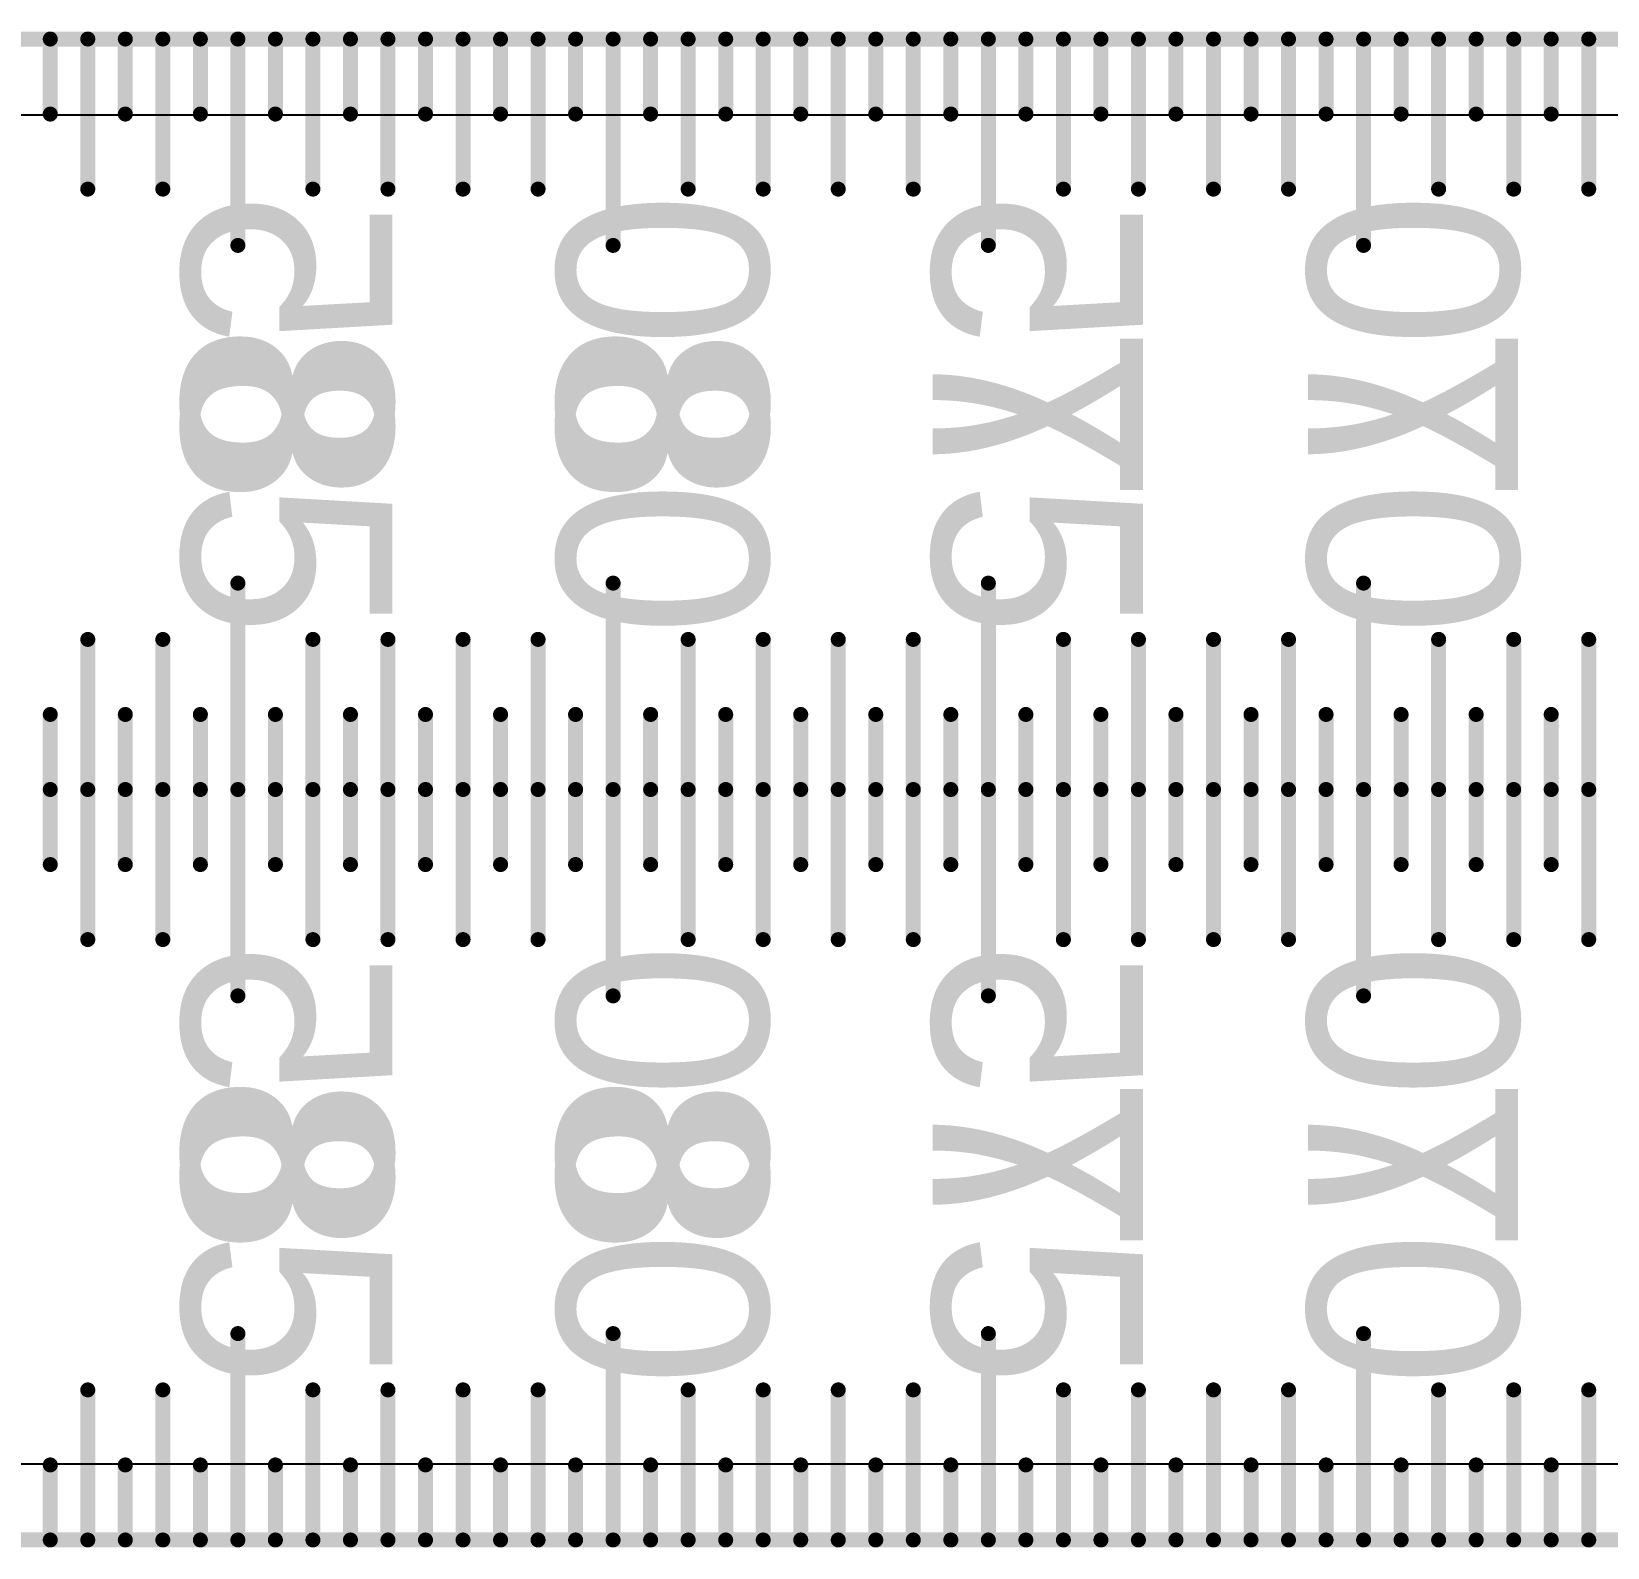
# Model space of a CAD drawing. Header units: millimetres. Extents: x 0 to 531, y -10 to 10.
# Drawn here: x 442.75 to 463.75, y -10.1 to 10.1 of the extents above; entities that cross this region are included whole.
import ezdxf

# ---------------------------------------------------------------- set-up
doc = ezdxf.new("R2010")
doc.units = ezdxf.units.MM
for name, color, linetype in [('BottomLayer', 5, 'Continuous'), ('BottomOverlay', 54, 'Continuous'), ('Mechanical1', 6, 'Continuous'), ('TopLayer', 1, 'Continuous'), ('TopOverlay', 2, 'Continuous')]:
    doc.layers.add(name, color=color, linetype=linetype)

msp = doc.modelspace()

# ---------------------------------------------------------------- linework, layer by layer
at = {"layer": 'BottomLayer'}
for p, q in [((1.009, 8.991), (483.359, 8.991)), ((483.353, -8.991), (1.009, -8.991))]:
    msp.add_line(p, q, dxfattribs=at)
at = {"layer": 'BottomOverlay', "const_width": 0.2}
for points in [[(443, 9), (443, 10)], [(443.5, 8), (443.5, 10)], [(444, 9), (444, 10)], [(444.5, 8), (444.5, 10)], [(445, 9), (445, 10)], [(445.5, 7.25), (445.5, 10)], [(446, 9), (446, 10)], [(446.5, 8), (446.5, 10)], [(447, 9), (447, 10)], [(447.5, 8), (447.5, 10)], [(448, 9), (448, 10)], [(448.5, 8), (448.5, 10)], [(449, 9), (449, 10)], [(449.5, 8), (449.5, 10)], [(450, 9), (450, 10)], [(450.5, 7.25), (450.5, 10)], [(451, 9), (451, 10)], [(451.5, 8), (451.5, 10)], [(452, 9), (452, 10)], [(452.5, 8), (452.5, 10)], [(453, 9), (453, 10)], [(453.5, 8), (453.5, 10)], [(454, 9), (454, 10)], [(454.5, 8), (454.5, 10)], [(455, 9), (455, 10)], [(455.5, 7.25), (455.5, 10)], [(456, 9), (456, 10)], [(456.5, 8), (456.5, 10)], [(457, 9), (457, 10)], [(457.5, 8), (457.5, 10)], [(458, 9), (458, 10)], [(458.5, 8), (458.5, 10)], [(459, 9), (459, 10)], [(459.5, 8), (459.5, 10)], [(460, 9), (460, 10)], [(460.5, 7.25), (460.5, 10)], [(461, 9), (461, 10)], [(461.5, 8), (461.5, 10)], [(462, 9), (462, 10)], [(462.5, 8), (462.5, 10)], [(463, 9), (463, 10)], [(463.5, 8), (463.5, 10)], [(445.5, 0), (445.5, 2.75)], [(450.5, 0), (450.5, 2.75)], [(455.5, 0), (455.5, 2.75)], [(460.5, 0), (460.5, 2.75)], [(443.5, 0), (443.5, 2)], [(444.5, 0), (444.5, 2)], [(446.5, 0), (446.5, 2)], [(447.5, 0), (447.5, 2)], [(448.5, 0), (448.5, 2)], [(449.5, 0), (449.5, 2)], [(451.5, 0), (451.5, 2)], [(452.5, 0), (452.5, 2)], [(453.5, 0), (453.5, 2)], [(454.5, 0), (454.5, 2)], [(456.5, 0), (456.5, 2)], [(457.5, 0), (457.5, 2)], [(458.5, 0), (458.5, 2)], [(459.5, 0), (459.5, 2)], [(461.5, 0), (461.5, 2)], [(462.5, 0), (462.5, 2)], [(463.5, 0), (463.5, 2)], [(443, 0), (443, 1)], [(444, 0), (444, 1)], [(445, 0), (445, 1)], [(446, 0), (446, 1)], [(447, 0), (447, 1)], [(448, 0), (448, 1)], [(449, 0), (449, 1)], [(450, 0), (450, 1)], [(451, 0), (451, 1)], [(452, 0), (452, 1)], [(453, 0), (453, 1)], [(454, 0), (454, 1)], [(455, 0), (455, 1)], [(456, 0), (456, 1)], [(457, 0), (457, 1)], [(458, 0), (458, 1)], [(459, 0), (459, 1)], [(460, 0), (460, 1)], [(461, 0), (461, 1)], [(462, 0), (462, 1)], [(463, 0), (463, 1)], [(443, -1), (443, 0)], [(443.5, -2), (443.5, 0)], [(444, -1), (444, 0)], [(444.5, -2), (444.5, 0)], [(445, -1), (445, 0)], [(445.5, -2.75), (445.5, 0)], [(446, -1), (446, 0)], [(446.5, -2), (446.5, 0)], [(447, -1), (447, 0)], [(447.5, -2), (447.5, 0)], [(448, -1), (448, 0)], [(448.5, -2), (448.5, 0)], [(449, -1), (449, 0)], [(449.5, -2), (449.5, 0)], [(450, -1), (450, 0)], [(450.5, -2.75), (450.5, 0)], [(451, -1), (451, 0)], [(451.5, -2), (451.5, 0)], [(452, -1), (452, 0)], [(452.5, -2), (452.5, 0)], [(453, -1), (453, 0)], [(453.5, -2), (453.5, 0)], [(454, -1), (454, 0)], [(454.5, -2), (454.5, 0)], [(455, -1), (455, 0)], [(455.5, -2.75), (455.5, 0)], [(456, -1), (456, 0)], [(456.5, -2), (456.5, 0)], [(457, -1), (457, 0)], [(457.5, -2), (457.5, 0)], [(458, -1), (458, 0)], [(458.5, -2), (458.5, 0)], [(459, -1), (459, 0)], [(459.5, -2), (459.5, 0)], [(460, -1), (460, 0)], [(460.5, -2.75), (460.5, 0)], [(461, -1), (461, 0)], [(461.5, -2), (461.5, 0)], [(462, -1), (462, 0)], [(462.5, -2), (462.5, 0)], [(463, -1), (463, 0)], [(463.5, -2), (463.5, 0)], [(445.5, -10), (445.5, -7.25)], [(450.5, -10), (450.5, -7.25)], [(455.5, -10), (455.5, -7.25)], [(460.5, -10), (460.5, -7.25)], [(443.5, -10), (443.5, -8)], [(444.5, -10), (444.5, -8)], [(446.5, -10), (446.5, -8)], [(447.5, -10), (447.5, -8)], [(448.5, -10), (448.5, -8)], [(449.5, -10), (449.5, -8)], [(451.5, -10), (451.5, -8)], [(452.5, -10), (452.5, -8)], [(453.5, -10), (453.5, -8)], [(454.5, -10), (454.5, -8)], [(456.5, -10), (456.5, -8)], [(457.5, -10), (457.5, -8)], [(458.5, -10), (458.5, -8)], [(459.5, -10), (459.5, -8)], [(461.5, -10), (461.5, -8)], [(462.5, -10), (462.5, -8)], [(463.5, -10), (463.5, -8)], [(443, -10), (443, -9)], [(444, -10), (444, -9)], [(445, -10), (445, -9)], [(446, -10), (446, -9)], [(447, -10), (447, -9)], [(448, -10), (448, -9)], [(449, -10), (449, -9)], [(450, -10), (450, -9)], [(451, -10), (451, -9)], [(452, -10), (452, -9)], [(453, -10), (453, -9)], [(454, -10), (454, -9)], [(455, -10), (455, -9)], [(456, -10), (456, -9)], [(457, -10), (457, -9)], [(458, -10), (458, -9)], [(459, -10), (459, -9)], [(460, -10), (460, -9)], [(461, -10), (461, -9)], [(462, -10), (462, -9)], [(463, -10), (463, -9)]]:
    msp.add_lwpolyline(points, dxfattribs=at)
at = {"layer": 'BottomOverlay', "const_width": 0.1}
for points in [[(442.95, 10, 1), (443.05, 10, 1)], [(443.45, 10, 1), (443.55, 10, 1)], [(443.95, 10, 1), (444.05, 10, 1)], [(444.45, 10, 1), (444.55, 10, 1)], [(444.95, 10, 1), (445.05, 10, 1)], [(445.45, 10, 1), (445.55, 10, 1)], [(445.95, 10, 1), (446.05, 10, 1)], [(446.45, 10, 1), (446.55, 10, 1)], [(446.95, 10, 1), (447.05, 10, 1)], [(447.45, 10, 1), (447.55, 10, 1)], [(447.95, 10, 1), (448.05, 10, 1)], [(448.45, 10, 1), (448.55, 10, 1)], [(448.95, 10, 1), (449.05, 10, 1)], [(449.45, 10, 1), (449.55, 10, 1)], [(449.95, 10, 1), (450.05, 10, 1)], [(450.45, 10, 1), (450.55, 10, 1)], [(450.95, 10, 1), (451.05, 10, 1)], [(451.45, 10, 1), (451.55, 10, 1)], [(451.95, 10, 1), (452.05, 10, 1)], [(452.45, 10, 1), (452.55, 10, 1)], [(452.95, 10, 1), (453.05, 10, 1)], [(453.45, 10, 1), (453.55, 10, 1)], [(453.95, 10, 1), (454.05, 10, 1)], [(454.45, 10, 1), (454.55, 10, 1)], [(454.95, 10, 1), (455.05, 10, 1)], [(455.45, 10, 1), (455.55, 10, 1)], [(455.95, 10, 1), (456.05, 10, 1)], [(456.45, 10, 1), (456.55, 10, 1)], [(456.95, 10, 1), (457.05, 10, 1)], [(457.45, 10, 1), (457.55, 10, 1)], [(457.95, 10, 1), (458.05, 10, 1)], [(458.45, 10, 1), (458.55, 10, 1)], [(458.95, 10, 1), (459.05, 10, 1)], [(459.45, 10, 1), (459.55, 10, 1)], [(459.95, 10, 1), (460.05, 10, 1)], [(460.45, 10, 1), (460.55, 10, 1)], [(460.95, 10, 1), (461.05, 10, 1)], [(461.45, 10, 1), (461.55, 10, 1)], [(461.95, 10, 1), (462.05, 10, 1)], [(462.45, 10, 1), (462.55, 10, 1)], [(462.95, 10, 1), (463.05, 10, 1)], [(463.45, 10, 1), (463.55, 10, 1)], [(442.95, 9, 1), (443.05, 9, 1)], [(443.95, 9, 1), (444.05, 9, 1)], [(444.95, 9, 1), (445.05, 9, 1)], [(445.95, 9, 1), (446.05, 9, 1)], [(446.95, 9, 1), (447.05, 9, 1)], [(447.95, 9, 1), (448.05, 9, 1)], [(448.95, 9, 1), (449.05, 9, 1)], [(449.95, 9, 1), (450.05, 9, 1)], [(450.95, 9, 1), (451.05, 9, 1)], [(451.95, 9, 1), (452.05, 9, 1)], [(452.95, 9, 1), (453.05, 9, 1)], [(453.95, 9, 1), (454.05, 9, 1)], [(454.95, 9, 1), (455.05, 9, 1)], [(455.95, 9, 1), (456.05, 9, 1)], [(456.95, 9, 1), (457.05, 9, 1)], [(457.95, 9, 1), (458.05, 9, 1)], [(458.95, 9, 1), (459.05, 9, 1)], [(459.95, 9, 1), (460.05, 9, 1)], [(460.95, 9, 1), (461.05, 9, 1)], [(461.95, 9, 1), (462.05, 9, 1)], [(462.95, 9, 1), (463.05, 9, 1)], [(443.45, 8, 1), (443.55, 8, 1)], [(444.45, 8, 1), (444.55, 8, 1)], [(446.45, 8, 1), (446.55, 8, 1)], [(447.45, 8, 1), (447.55, 8, 1)], [(448.45, 8, 1), (448.55, 8, 1)], [(449.45, 8, 1), (449.55, 8, 1)], [(451.45, 8, 1), (451.55, 8, 1)], [(452.45, 8, 1), (452.55, 8, 1)], [(453.45, 8, 1), (453.55, 8, 1)], [(454.45, 8, 1), (454.55, 8, 1)], [(456.45, 8, 1), (456.55, 8, 1)], [(457.45, 8, 1), (457.55, 8, 1)], [(458.45, 8, 1), (458.55, 8, 1)], [(459.45, 8, 1), (459.55, 8, 1)], [(461.45, 8, 1), (461.55, 8, 1)], [(462.45, 8, 1), (462.55, 8, 1)], [(463.45, 8, 1), (463.55, 8, 1)], [(445.45, 7.25, 1), (445.55, 7.25, 1)], [(450.45, 7.25, 1), (450.55, 7.25, 1)], [(455.45, 7.25, 1), (455.55, 7.25, 1)], [(460.45, 7.25, 1), (460.55, 7.25, 1)], [(445.45, 2.75, 1), (445.55, 2.75, 1)], [(450.45, 2.75, 1), (450.55, 2.75, 1)], [(455.45, 2.75, 1), (455.55, 2.75, 1)], [(460.45, 2.75, 1), (460.55, 2.75, 1)], [(443.45, 2, 1), (443.55, 2, 1)], [(444.45, 2, 1), (444.55, 2, 1)], [(446.45, 2, 1), (446.55, 2, 1)], [(447.45, 2, 1), (447.55, 2, 1)], [(448.45, 2, 1), (448.55, 2, 1)], [(449.45, 2, 1), (449.55, 2, 1)], [(451.45, 2, 1), (451.55, 2, 1)], [(452.45, 2, 1), (452.55, 2, 1)], [(453.45, 2, 1), (453.55, 2, 1)], [(454.45, 2, 1), (454.55, 2, 1)], [(456.45, 2, 1), (456.55, 2, 1)], [(457.45, 2, 1), (457.55, 2, 1)], [(458.45, 2, 1), (458.55, 2, 1)], [(459.45, 2, 1), (459.55, 2, 1)], [(461.45, 2, 1), (461.55, 2, 1)], [(462.45, 2, 1), (462.55, 2, 1)], [(463.45, 2, 1), (463.55, 2, 1)], [(442.95, 1, 1), (443.05, 1, 1)], [(443.95, 1, 1), (444.05, 1, 1)], [(444.95, 1, 1), (445.05, 1, 1)], [(445.95, 1, 1), (446.05, 1, 1)], [(446.95, 1, 1), (447.05, 1, 1)], [(447.95, 1, 1), (448.05, 1, 1)], [(448.95, 1, 1), (449.05, 1, 1)], [(449.95, 1, 1), (450.05, 1, 1)], [(450.95, 1, 1), (451.05, 1, 1)], [(451.95, 1, 1), (452.05, 1, 1)], [(452.95, 1, 1), (453.05, 1, 1)], [(453.95, 1, 1), (454.05, 1, 1)], [(454.95, 1, 1), (455.05, 1, 1)], [(455.95, 1, 1), (456.05, 1, 1)], [(456.95, 1, 1), (457.05, 1, 1)], [(457.95, 1, 1), (458.05, 1, 1)], [(458.95, 1, 1), (459.05, 1, 1)], [(459.95, 1, 1), (460.05, 1, 1)], [(460.95, 1, 1), (461.05, 1, 1)], [(461.95, 1, 1), (462.05, 1, 1)], [(462.95, 1, 1), (463.05, 1, 1)], [(442.95, 0, 1), (443.05, 0, 1)], [(442.95, 0, 1), (443.05, 0, 1)], [(443.45, 0, 1), (443.55, 0, 1)], [(443.45, 0, 1), (443.55, 0, 1)], [(443.95, 0, 1), (444.05, 0, 1)], [(443.95, 0, 1), (444.05, 0, 1)], [(444.45, 0, 1), (444.55, 0, 1)], [(444.45, 0, 1), (444.55, 0, 1)], [(444.95, 0, 1), (445.05, 0, 1)], [(444.95, 0, 1), (445.05, 0, 1)], [(445.45, 0, 1), (445.55, 0, 1)], [(445.45, 0, 1), (445.55, 0, 1)], [(445.95, 0, 1), (446.05, 0, 1)], [(445.95, 0, 1), (446.05, 0, 1)], [(446.45, 0, 1), (446.55, 0, 1)], [(446.45, 0, 1), (446.55, 0, 1)], [(446.95, 0, 1), (447.05, 0, 1)], [(446.95, 0, 1), (447.05, 0, 1)], [(447.45, 0, 1), (447.55, 0, 1)], [(447.45, 0, 1), (447.55, 0, 1)], [(447.95, 0, 1), (448.05, 0, 1)], [(447.95, 0, 1), (448.05, 0, 1)], [(448.45, 0, 1), (448.55, 0, 1)], [(448.45, 0, 1), (448.55, 0, 1)], [(448.95, 0, 1), (449.05, 0, 1)], [(448.95, 0, 1), (449.05, 0, 1)], [(449.45, 0, 1), (449.55, 0, 1)], [(449.45, 0, 1), (449.55, 0, 1)], [(449.95, 0, 1), (450.05, 0, 1)], [(449.95, 0, 1), (450.05, 0, 1)], [(450.45, 0, 1), (450.55, 0, 1)], [(450.45, 0, 1), (450.55, 0, 1)], [(450.95, 0, 1), (451.05, 0, 1)], [(450.95, 0, 1), (451.05, 0, 1)], [(451.45, 0, 1), (451.55, 0, 1)], [(451.45, 0, 1), (451.55, 0, 1)], [(451.95, 0, 1), (452.05, 0, 1)], [(451.95, 0, 1), (452.05, 0, 1)], [(452.45, 0, 1), (452.55, 0, 1)], [(452.45, 0, 1), (452.55, 0, 1)], [(452.95, 0, 1), (453.05, 0, 1)], [(452.95, 0, 1), (453.05, 0, 1)], [(453.45, 0, 1), (453.55, 0, 1)], [(453.45, 0, 1), (453.55, 0, 1)], [(453.95, 0, 1), (454.05, 0, 1)], [(453.95, 0, 1), (454.05, 0, 1)], [(454.45, 0, 1), (454.55, 0, 1)], [(454.45, 0, 1), (454.55, 0, 1)], [(454.95, 0, 1), (455.05, 0, 1)], [(454.95, 0, 1), (455.05, 0, 1)], [(455.45, 0, 1), (455.55, 0, 1)], [(455.45, 0, 1), (455.55, 0, 1)], [(455.95, 0, 1), (456.05, 0, 1)], [(455.95, 0, 1), (456.05, 0, 1)], [(456.45, 0, 1), (456.55, 0, 1)], [(456.45, 0, 1), (456.55, 0, 1)], [(456.95, 0, 1), (457.05, 0, 1)], [(456.95, 0, 1), (457.05, 0, 1)], [(457.45, 0, 1), (457.55, 0, 1)], [(457.45, 0, 1), (457.55, 0, 1)], [(457.95, 0, 1), (458.05, 0, 1)], [(457.95, 0, 1), (458.05, 0, 1)], [(458.45, 0, 1), (458.55, 0, 1)], [(458.45, 0, 1), (458.55, 0, 1)], [(458.95, 0, 1), (459.05, 0, 1)], [(458.95, 0, 1), (459.05, 0, 1)], [(459.45, 0, 1), (459.55, 0, 1)], [(459.45, 0, 1), (459.55, 0, 1)], [(459.95, 0, 1), (460.05, 0, 1)], [(459.95, 0, 1), (460.05, 0, 1)], [(460.45, 0, 1), (460.55, 0, 1)], [(460.45, 0, 1), (460.55, 0, 1)], [(460.95, 0, 1), (461.05, 0, 1)], [(460.95, 0, 1), (461.05, 0, 1)], [(461.45, 0, 1), (461.55, 0, 1)], [(461.45, 0, 1), (461.55, 0, 1)], [(461.95, 0, 1), (462.05, 0, 1)], [(461.95, 0, 1), (462.05, 0, 1)], [(462.45, 0, 1), (462.55, 0, 1)], [(462.45, 0, 1), (462.55, 0, 1)], [(462.95, 0, 1), (463.05, 0, 1)], [(462.95, 0, 1), (463.05, 0, 1)], [(463.45, 0, 1), (463.55, 0, 1)], [(463.45, 0, 1), (463.55, 0, 1)], [(442.95, -1, 1), (443.05, -1, 1)], [(443.95, -1, 1), (444.05, -1, 1)], [(444.95, -1, 1), (445.05, -1, 1)], [(445.95, -1, 1), (446.05, -1, 1)], [(446.95, -1, 1), (447.05, -1, 1)], [(447.95, -1, 1), (448.05, -1, 1)], [(448.95, -1, 1), (449.05, -1, 1)], [(449.95, -1, 1), (450.05, -1, 1)], [(450.95, -1, 1), (451.05, -1, 1)], [(451.95, -1, 1), (452.05, -1, 1)], [(452.95, -1, 1), (453.05, -1, 1)], [(453.95, -1, 1), (454.05, -1, 1)], [(454.95, -1, 1), (455.05, -1, 1)], [(455.95, -1, 1), (456.05, -1, 1)], [(456.95, -1, 1), (457.05, -1, 1)], [(457.95, -1, 1), (458.05, -1, 1)], [(458.95, -1, 1), (459.05, -1, 1)], [(459.95, -1, 1), (460.05, -1, 1)], [(460.95, -1, 1), (461.05, -1, 1)], [(461.95, -1, 1), (462.05, -1, 1)], [(462.95, -1, 1), (463.05, -1, 1)], [(443.45, -2, 1), (443.55, -2, 1)], [(444.45, -2, 1), (444.55, -2, 1)], [(446.45, -2, 1), (446.55, -2, 1)], [(447.45, -2, 1), (447.55, -2, 1)], [(448.45, -2, 1), (448.55, -2, 1)], [(449.45, -2, 1), (449.55, -2, 1)], [(451.45, -2, 1), (451.55, -2, 1)], [(452.45, -2, 1), (452.55, -2, 1)], [(453.45, -2, 1), (453.55, -2, 1)], [(454.45, -2, 1), (454.55, -2, 1)], [(456.45, -2, 1), (456.55, -2, 1)], [(457.45, -2, 1), (457.55, -2, 1)], [(458.45, -2, 1), (458.55, -2, 1)], [(459.45, -2, 1), (459.55, -2, 1)], [(461.45, -2, 1), (461.55, -2, 1)], [(462.45, -2, 1), (462.55, -2, 1)], [(463.45, -2, 1), (463.55, -2, 1)], [(445.45, -2.75, 1), (445.55, -2.75, 1)], [(450.45, -2.75, 1), (450.55, -2.75, 1)], [(455.45, -2.75, 1), (455.55, -2.75, 1)], [(460.45, -2.75, 1), (460.55, -2.75, 1)], [(445.45, -7.25, 1), (445.55, -7.25, 1)], [(450.45, -7.25, 1), (450.55, -7.25, 1)], [(455.45, -7.25, 1), (455.55, -7.25, 1)], [(460.45, -7.25, 1), (460.55, -7.25, 1)], [(443.45, -8, 1), (443.55, -8, 1)], [(444.45, -8, 1), (444.55, -8, 1)], [(446.45, -8, 1), (446.55, -8, 1)], [(447.45, -8, 1), (447.55, -8, 1)], [(448.45, -8, 1), (448.55, -8, 1)], [(449.45, -8, 1), (449.55, -8, 1)], [(451.45, -8, 1), (451.55, -8, 1)], [(452.45, -8, 1), (452.55, -8, 1)], [(453.45, -8, 1), (453.55, -8, 1)], [(454.45, -8, 1), (454.55, -8, 1)], [(456.45, -8, 1), (456.55, -8, 1)], [(457.45, -8, 1), (457.55, -8, 1)], [(458.45, -8, 1), (458.55, -8, 1)], [(459.45, -8, 1), (459.55, -8, 1)], [(461.45, -8, 1), (461.55, -8, 1)], [(462.45, -8, 1), (462.55, -8, 1)], [(463.45, -8, 1), (463.55, -8, 1)], [(442.95, -9, 1), (443.05, -9, 1)], [(443.95, -9, 1), (444.05, -9, 1)], [(444.95, -9, 1), (445.05, -9, 1)], [(445.95, -9, 1), (446.05, -9, 1)], [(446.95, -9, 1), (447.05, -9, 1)], [(447.95, -9, 1), (448.05, -9, 1)], [(448.95, -9, 1), (449.05, -9, 1)], [(449.95, -9, 1), (450.05, -9, 1)], [(450.95, -9, 1), (451.05, -9, 1)], [(451.95, -9, 1), (452.05, -9, 1)], [(452.95, -9, 1), (453.05, -9, 1)], [(453.95, -9, 1), (454.05, -9, 1)], [(454.95, -9, 1), (455.05, -9, 1)], [(455.95, -9, 1), (456.05, -9, 1)], [(456.95, -9, 1), (457.05, -9, 1)], [(457.95, -9, 1), (458.05, -9, 1)], [(458.95, -9, 1), (459.05, -9, 1)], [(459.95, -9, 1), (460.05, -9, 1)], [(460.95, -9, 1), (461.05, -9, 1)], [(461.95, -9, 1), (462.05, -9, 1)], [(462.95, -9, 1), (463.05, -9, 1)], [(442.95, -10, 1), (443.05, -10, 1)], [(443.45, -10, 1), (443.55, -10, 1)], [(443.95, -10, 1), (444.05, -10, 1)], [(444.45, -10, 1), (444.55, -10, 1)], [(444.95, -10, 1), (445.05, -10, 1)], [(445.45, -10, 1), (445.55, -10, 1)], [(445.95, -10, 1), (446.05, -10, 1)], [(446.45, -10, 1), (446.55, -10, 1)], [(446.95, -10, 1), (447.05, -10, 1)], [(447.45, -10, 1), (447.55, -10, 1)], [(447.95, -10, 1), (448.05, -10, 1)], [(448.45, -10, 1), (448.55, -10, 1)], [(448.95, -10, 1), (449.05, -10, 1)], [(449.45, -10, 1), (449.55, -10, 1)], [(449.95, -10, 1), (450.05, -10, 1)], [(450.45, -10, 1), (450.55, -10, 1)], [(450.95, -10, 1), (451.05, -10, 1)], [(451.45, -10, 1), (451.55, -10, 1)], [(451.95, -10, 1), (452.05, -10, 1)], [(452.45, -10, 1), (452.55, -10, 1)], [(452.95, -10, 1), (453.05, -10, 1)], [(453.45, -10, 1), (453.55, -10, 1)], [(453.95, -10, 1), (454.05, -10, 1)], [(454.45, -10, 1), (454.55, -10, 1)], [(454.95, -10, 1), (455.05, -10, 1)], [(455.45, -10, 1), (455.55, -10, 1)], [(455.95, -10, 1), (456.05, -10, 1)], [(456.45, -10, 1), (456.55, -10, 1)], [(456.95, -10, 1), (457.05, -10, 1)], [(457.45, -10, 1), (457.55, -10, 1)], [(457.95, -10, 1), (458.05, -10, 1)], [(458.45, -10, 1), (458.55, -10, 1)], [(458.95, -10, 1), (459.05, -10, 1)], [(459.45, -10, 1), (459.55, -10, 1)], [(459.95, -10, 1), (460.05, -10, 1)], [(460.45, -10, 1), (460.55, -10, 1)], [(460.95, -10, 1), (461.05, -10, 1)], [(461.45, -10, 1), (461.55, -10, 1)], [(461.95, -10, 1), (462.05, -10, 1)], [(462.45, -10, 1), (462.55, -10, 1)], [(462.95, -10, 1), (463.05, -10, 1)], [(463.45, -10, 1), (463.55, -10, 1)]]:
    msp.add_lwpolyline(points, format="xyb", close=True, dxfattribs=at)
at = {"layer": 'Mechanical1', "const_width": 0.2}
for points in [[(0.5, 10), (484.828, 10)], [(0.5, -10), (484.821, -10)]]:
    msp.add_lwpolyline(points, dxfattribs=at)
at = {"layer": 'TopLayer'}
for p, q in [((1.009, 8.991), (483.359, 8.991)), ((483.353, -8.991), (1.009, -8.991))]:
    msp.add_line(p, q, dxfattribs=at)
at = {"layer": 'TopOverlay', "const_width": 0.2}
for points in [[(443, 9), (443, 10)], [(443.5, 8), (443.5, 10)], [(444, 9), (444, 10)], [(444.5, 8), (444.5, 10)], [(445, 9), (445, 10)], [(445.5, 7.25), (445.5, 10)], [(446, 9), (446, 10)], [(446.5, 8), (446.5, 10)], [(447, 9), (447, 10)], [(447.5, 8), (447.5, 10)], [(448, 9), (448, 10)], [(448.5, 8), (448.5, 10)], [(449, 9), (449, 10)], [(449.5, 8), (449.5, 10)], [(450, 9), (450, 10)], [(450.5, 7.25), (450.5, 10)], [(451, 9), (451, 10)], [(451.5, 8), (451.5, 10)], [(452, 9), (452, 10)], [(452.5, 8), (452.5, 10)], [(453, 9), (453, 10)], [(453.5, 8), (453.5, 10)], [(454, 9), (454, 10)], [(454.5, 8), (454.5, 10)], [(455, 9), (455, 10)], [(455.5, 7.25), (455.5, 10)], [(456, 9), (456, 10)], [(456.5, 8), (456.5, 10)], [(457, 9), (457, 10)], [(457.5, 8), (457.5, 10)], [(458, 9), (458, 10)], [(458.5, 8), (458.5, 10)], [(459, 9), (459, 10)], [(459.5, 8), (459.5, 10)], [(460, 9), (460, 10)], [(460.5, 7.25), (460.5, 10)], [(461, 9), (461, 10)], [(461.5, 8), (461.5, 10)], [(462, 9), (462, 10)], [(462.5, 8), (462.5, 10)], [(463, 9), (463, 10)], [(463.5, 8), (463.5, 10)], [(445.5, 0), (445.5, 2.75)], [(450.5, 0), (450.5, 2.75)], [(455.5, 0), (455.5, 2.75)], [(460.5, 0), (460.5, 2.75)], [(443.5, 0), (443.5, 2)], [(444.5, 0), (444.5, 2)], [(446.5, 0), (446.5, 2)], [(447.5, 0), (447.5, 2)], [(448.5, 0), (448.5, 2)], [(449.5, 0), (449.5, 2)], [(451.5, 0), (451.5, 2)], [(452.5, 0), (452.5, 2)], [(453.5, 0), (453.5, 2)], [(454.5, 0), (454.5, 2)], [(456.5, 0), (456.5, 2)], [(457.5, 0), (457.5, 2)], [(458.5, 0), (458.5, 2)], [(459.5, 0), (459.5, 2)], [(461.5, 0), (461.5, 2)], [(462.5, 0), (462.5, 2)], [(463.5, 0), (463.5, 2)], [(443, 0), (443, 1)], [(444, 0), (444, 1)], [(445, 0), (445, 1)], [(446, 0), (446, 1)], [(447, 0), (447, 1)], [(448, 0), (448, 1)], [(449, 0), (449, 1)], [(450, 0), (450, 1)], [(451, 0), (451, 1)], [(452, 0), (452, 1)], [(453, 0), (453, 1)], [(454, 0), (454, 1)], [(455, 0), (455, 1)], [(456, 0), (456, 1)], [(457, 0), (457, 1)], [(458, 0), (458, 1)], [(459, 0), (459, 1)], [(460, 0), (460, 1)], [(461, 0), (461, 1)], [(462, 0), (462, 1)], [(463, 0), (463, 1)], [(443, -1), (443, 0)], [(443.5, -2), (443.5, 0)], [(444, -1), (444, 0)], [(444.5, -2), (444.5, 0)], [(445, -1), (445, 0)], [(445.5, -2.75), (445.5, 0)], [(446, -1), (446, 0)], [(446.5, -2), (446.5, 0)], [(447, -1), (447, 0)], [(447.5, -2), (447.5, 0)], [(448, -1), (448, 0)], [(448.5, -2), (448.5, 0)], [(449, -1), (449, 0)], [(449.5, -2), (449.5, 0)], [(450, -1), (450, 0)], [(450.5, -2.75), (450.5, 0)], [(451, -1), (451, 0)], [(451.5, -2), (451.5, 0)], [(452, -1), (452, 0)], [(452.5, -2), (452.5, 0)], [(453, -1), (453, 0)], [(453.5, -2), (453.5, 0)], [(454, -1), (454, 0)], [(454.5, -2), (454.5, 0)], [(455, -1), (455, 0)], [(455.5, -2.75), (455.5, 0)], [(456, -1), (456, 0)], [(456.5, -2), (456.5, 0)], [(457, -1), (457, 0)], [(457.5, -2), (457.5, 0)], [(458, -1), (458, 0)], [(458.5, -2), (458.5, 0)], [(459, -1), (459, 0)], [(459.5, -2), (459.5, 0)], [(460, -1), (460, 0)], [(460.5, -2.75), (460.5, 0)], [(461, -1), (461, 0)], [(461.5, -2), (461.5, 0)], [(462, -1), (462, 0)], [(462.5, -2), (462.5, 0)], [(463, -1), (463, 0)], [(463.5, -2), (463.5, 0)], [(445.5, -10), (445.5, -7.25)], [(450.5, -10), (450.5, -7.25)], [(455.5, -10), (455.5, -7.25)], [(460.5, -10), (460.5, -7.25)], [(443.5, -10), (443.5, -8)], [(444.5, -10), (444.5, -8)], [(446.5, -10), (446.5, -8)], [(447.5, -10), (447.5, -8)], [(448.5, -10), (448.5, -8)], [(449.5, -10), (449.5, -8)], [(451.5, -10), (451.5, -8)], [(452.5, -10), (452.5, -8)], [(453.5, -10), (453.5, -8)], [(454.5, -10), (454.5, -8)], [(456.5, -10), (456.5, -8)], [(457.5, -10), (457.5, -8)], [(458.5, -10), (458.5, -8)], [(459.5, -10), (459.5, -8)], [(461.5, -10), (461.5, -8)], [(462.5, -10), (462.5, -8)], [(463.5, -10), (463.5, -8)], [(443, -10), (443, -9)], [(444, -10), (444, -9)], [(445, -10), (445, -9)], [(446, -10), (446, -9)], [(447, -10), (447, -9)], [(448, -10), (448, -9)], [(449, -10), (449, -9)], [(450, -10), (450, -9)], [(451, -10), (451, -9)], [(452, -10), (452, -9)], [(453, -10), (453, -9)], [(454, -10), (454, -9)], [(455, -10), (455, -9)], [(456, -10), (456, -9)], [(457, -10), (457, -9)], [(458, -10), (458, -9)], [(459, -10), (459, -9)], [(460, -10), (460, -9)], [(461, -10), (461, -9)], [(462, -10), (462, -9)], [(463, -10), (463, -9)]]:
    msp.add_lwpolyline(points, dxfattribs=at)
at = {"layer": 'TopOverlay', "const_width": 0.1}
for points in [[(442.95, 10, 1), (443.05, 10, 1)], [(443.45, 10, 1), (443.55, 10, 1)], [(443.95, 10, 1), (444.05, 10, 1)], [(444.45, 10, 1), (444.55, 10, 1)], [(444.95, 10, 1), (445.05, 10, 1)], [(445.45, 10, 1), (445.55, 10, 1)], [(445.95, 10, 1), (446.05, 10, 1)], [(446.45, 10, 1), (446.55, 10, 1)], [(446.95, 10, 1), (447.05, 10, 1)], [(447.45, 10, 1), (447.55, 10, 1)], [(447.95, 10, 1), (448.05, 10, 1)], [(448.45, 10, 1), (448.55, 10, 1)], [(448.95, 10, 1), (449.05, 10, 1)], [(449.45, 10, 1), (449.55, 10, 1)], [(449.95, 10, 1), (450.05, 10, 1)], [(450.45, 10, 1), (450.55, 10, 1)], [(450.95, 10, 1), (451.05, 10, 1)], [(451.45, 10, 1), (451.55, 10, 1)], [(451.95, 10, 1), (452.05, 10, 1)], [(452.45, 10, 1), (452.55, 10, 1)], [(452.95, 10, 1), (453.05, 10, 1)], [(453.45, 10, 1), (453.55, 10, 1)], [(453.95, 10, 1), (454.05, 10, 1)], [(454.45, 10, 1), (454.55, 10, 1)], [(454.95, 10, 1), (455.05, 10, 1)], [(455.45, 10, 1), (455.55, 10, 1)], [(455.95, 10, 1), (456.05, 10, 1)], [(456.45, 10, 1), (456.55, 10, 1)], [(456.95, 10, 1), (457.05, 10, 1)], [(457.45, 10, 1), (457.55, 10, 1)], [(457.95, 10, 1), (458.05, 10, 1)], [(458.45, 10, 1), (458.55, 10, 1)], [(458.95, 10, 1), (459.05, 10, 1)], [(459.45, 10, 1), (459.55, 10, 1)], [(459.95, 10, 1), (460.05, 10, 1)], [(460.45, 10, 1), (460.55, 10, 1)], [(460.95, 10, 1), (461.05, 10, 1)], [(461.45, 10, 1), (461.55, 10, 1)], [(461.95, 10, 1), (462.05, 10, 1)], [(462.45, 10, 1), (462.55, 10, 1)], [(462.95, 10, 1), (463.05, 10, 1)], [(463.45, 10, 1), (463.55, 10, 1)], [(442.95, 9, 1), (443.05, 9, 1)], [(443.95, 9, 1), (444.05, 9, 1)], [(444.95, 9, 1), (445.05, 9, 1)], [(445.95, 9, 1), (446.05, 9, 1)], [(446.95, 9, 1), (447.05, 9, 1)], [(447.95, 9, 1), (448.05, 9, 1)], [(448.95, 9, 1), (449.05, 9, 1)], [(449.95, 9, 1), (450.05, 9, 1)], [(450.95, 9, 1), (451.05, 9, 1)], [(451.95, 9, 1), (452.05, 9, 1)], [(452.95, 9, 1), (453.05, 9, 1)], [(453.95, 9, 1), (454.05, 9, 1)], [(454.95, 9, 1), (455.05, 9, 1)], [(455.95, 9, 1), (456.05, 9, 1)], [(456.95, 9, 1), (457.05, 9, 1)], [(457.95, 9, 1), (458.05, 9, 1)], [(458.95, 9, 1), (459.05, 9, 1)], [(459.95, 9, 1), (460.05, 9, 1)], [(460.95, 9, 1), (461.05, 9, 1)], [(461.95, 9, 1), (462.05, 9, 1)], [(462.95, 9, 1), (463.05, 9, 1)], [(443.45, 8, 1), (443.55, 8, 1)], [(444.45, 8, 1), (444.55, 8, 1)], [(446.45, 8, 1), (446.55, 8, 1)], [(447.45, 8, 1), (447.55, 8, 1)], [(448.45, 8, 1), (448.55, 8, 1)], [(449.45, 8, 1), (449.55, 8, 1)], [(451.45, 8, 1), (451.55, 8, 1)], [(452.45, 8, 1), (452.55, 8, 1)], [(453.45, 8, 1), (453.55, 8, 1)], [(454.45, 8, 1), (454.55, 8, 1)], [(456.45, 8, 1), (456.55, 8, 1)], [(457.45, 8, 1), (457.55, 8, 1)], [(458.45, 8, 1), (458.55, 8, 1)], [(459.45, 8, 1), (459.55, 8, 1)], [(461.45, 8, 1), (461.55, 8, 1)], [(462.45, 8, 1), (462.55, 8, 1)], [(463.45, 8, 1), (463.55, 8, 1)], [(445.45, 7.25, 1), (445.55, 7.25, 1)], [(450.45, 7.25, 1), (450.55, 7.25, 1)], [(455.45, 7.25, 1), (455.55, 7.25, 1)], [(460.45, 7.25, 1), (460.55, 7.25, 1)], [(445.45, 2.75, 1), (445.55, 2.75, 1)], [(450.45, 2.75, 1), (450.55, 2.75, 1)], [(455.45, 2.75, 1), (455.55, 2.75, 1)], [(460.45, 2.75, 1), (460.55, 2.75, 1)], [(443.45, 2, 1), (443.55, 2, 1)], [(444.45, 2, 1), (444.55, 2, 1)], [(446.45, 2, 1), (446.55, 2, 1)], [(447.45, 2, 1), (447.55, 2, 1)], [(448.45, 2, 1), (448.55, 2, 1)], [(449.45, 2, 1), (449.55, 2, 1)], [(451.45, 2, 1), (451.55, 2, 1)], [(452.45, 2, 1), (452.55, 2, 1)], [(453.45, 2, 1), (453.55, 2, 1)], [(454.45, 2, 1), (454.55, 2, 1)], [(456.45, 2, 1), (456.55, 2, 1)], [(457.45, 2, 1), (457.55, 2, 1)], [(458.45, 2, 1), (458.55, 2, 1)], [(459.45, 2, 1), (459.55, 2, 1)], [(461.45, 2, 1), (461.55, 2, 1)], [(462.45, 2, 1), (462.55, 2, 1)], [(463.45, 2, 1), (463.55, 2, 1)], [(442.95, 1, 1), (443.05, 1, 1)], [(443.95, 1, 1), (444.05, 1, 1)], [(444.95, 1, 1), (445.05, 1, 1)], [(445.95, 1, 1), (446.05, 1, 1)], [(446.95, 1, 1), (447.05, 1, 1)], [(447.95, 1, 1), (448.05, 1, 1)], [(448.95, 1, 1), (449.05, 1, 1)], [(449.95, 1, 1), (450.05, 1, 1)], [(450.95, 1, 1), (451.05, 1, 1)], [(451.95, 1, 1), (452.05, 1, 1)], [(452.95, 1, 1), (453.05, 1, 1)], [(453.95, 1, 1), (454.05, 1, 1)], [(454.95, 1, 1), (455.05, 1, 1)], [(455.95, 1, 1), (456.05, 1, 1)], [(456.95, 1, 1), (457.05, 1, 1)], [(457.95, 1, 1), (458.05, 1, 1)], [(458.95, 1, 1), (459.05, 1, 1)], [(459.95, 1, 1), (460.05, 1, 1)], [(460.95, 1, 1), (461.05, 1, 1)], [(461.95, 1, 1), (462.05, 1, 1)], [(462.95, 1, 1), (463.05, 1, 1)], [(442.95, 0, 1), (443.05, 0, 1)], [(442.95, 0, 1), (443.05, 0, 1)], [(443.45, 0, 1), (443.55, 0, 1)], [(443.45, 0, 1), (443.55, 0, 1)], [(443.95, 0, 1), (444.05, 0, 1)], [(443.95, 0, 1), (444.05, 0, 1)], [(444.45, 0, 1), (444.55, 0, 1)], [(444.45, 0, 1), (444.55, 0, 1)], [(444.95, 0, 1), (445.05, 0, 1)], [(444.95, 0, 1), (445.05, 0, 1)], [(445.45, 0, 1), (445.55, 0, 1)], [(445.45, 0, 1), (445.55, 0, 1)], [(445.95, 0, 1), (446.05, 0, 1)], [(445.95, 0, 1), (446.05, 0, 1)], [(446.45, 0, 1), (446.55, 0, 1)], [(446.45, 0, 1), (446.55, 0, 1)], [(446.95, 0, 1), (447.05, 0, 1)], [(446.95, 0, 1), (447.05, 0, 1)], [(447.45, 0, 1), (447.55, 0, 1)], [(447.45, 0, 1), (447.55, 0, 1)], [(447.95, 0, 1), (448.05, 0, 1)], [(447.95, 0, 1), (448.05, 0, 1)], [(448.45, 0, 1), (448.55, 0, 1)], [(448.45, 0, 1), (448.55, 0, 1)], [(448.95, 0, 1), (449.05, 0, 1)], [(448.95, 0, 1), (449.05, 0, 1)], [(449.45, 0, 1), (449.55, 0, 1)], [(449.45, 0, 1), (449.55, 0, 1)], [(449.95, 0, 1), (450.05, 0, 1)], [(449.95, 0, 1), (450.05, 0, 1)], [(450.45, 0, 1), (450.55, 0, 1)], [(450.45, 0, 1), (450.55, 0, 1)], [(450.95, 0, 1), (451.05, 0, 1)], [(450.95, 0, 1), (451.05, 0, 1)], [(451.45, 0, 1), (451.55, 0, 1)], [(451.45, 0, 1), (451.55, 0, 1)], [(451.95, 0, 1), (452.05, 0, 1)], [(451.95, 0, 1), (452.05, 0, 1)], [(452.45, 0, 1), (452.55, 0, 1)], [(452.45, 0, 1), (452.55, 0, 1)], [(452.95, 0, 1), (453.05, 0, 1)], [(452.95, 0, 1), (453.05, 0, 1)], [(453.45, 0, 1), (453.55, 0, 1)], [(453.45, 0, 1), (453.55, 0, 1)], [(453.95, 0, 1), (454.05, 0, 1)], [(453.95, 0, 1), (454.05, 0, 1)], [(454.45, 0, 1), (454.55, 0, 1)], [(454.45, 0, 1), (454.55, 0, 1)], [(454.95, 0, 1), (455.05, 0, 1)], [(454.95, 0, 1), (455.05, 0, 1)], [(455.45, 0, 1), (455.55, 0, 1)], [(455.45, 0, 1), (455.55, 0, 1)], [(455.95, 0, 1), (456.05, 0, 1)], [(455.95, 0, 1), (456.05, 0, 1)], [(456.45, 0, 1), (456.55, 0, 1)], [(456.45, 0, 1), (456.55, 0, 1)], [(456.95, 0, 1), (457.05, 0, 1)], [(456.95, 0, 1), (457.05, 0, 1)], [(457.45, 0, 1), (457.55, 0, 1)], [(457.45, 0, 1), (457.55, 0, 1)], [(457.95, 0, 1), (458.05, 0, 1)], [(457.95, 0, 1), (458.05, 0, 1)], [(458.45, 0, 1), (458.55, 0, 1)], [(458.45, 0, 1), (458.55, 0, 1)], [(458.95, 0, 1), (459.05, 0, 1)], [(458.95, 0, 1), (459.05, 0, 1)], [(459.45, 0, 1), (459.55, 0, 1)], [(459.45, 0, 1), (459.55, 0, 1)], [(459.95, 0, 1), (460.05, 0, 1)], [(459.95, 0, 1), (460.05, 0, 1)], [(460.45, 0, 1), (460.55, 0, 1)], [(460.45, 0, 1), (460.55, 0, 1)], [(460.95, 0, 1), (461.05, 0, 1)], [(460.95, 0, 1), (461.05, 0, 1)], [(461.45, 0, 1), (461.55, 0, 1)], [(461.45, 0, 1), (461.55, 0, 1)], [(461.95, 0, 1), (462.05, 0, 1)], [(461.95, 0, 1), (462.05, 0, 1)], [(462.45, 0, 1), (462.55, 0, 1)], [(462.45, 0, 1), (462.55, 0, 1)], [(462.95, 0, 1), (463.05, 0, 1)], [(462.95, 0, 1), (463.05, 0, 1)], [(463.45, 0, 1), (463.55, 0, 1)], [(463.45, 0, 1), (463.55, 0, 1)], [(442.95, -1, 1), (443.05, -1, 1)], [(443.95, -1, 1), (444.05, -1, 1)], [(444.95, -1, 1), (445.05, -1, 1)], [(445.95, -1, 1), (446.05, -1, 1)], [(446.95, -1, 1), (447.05, -1, 1)], [(447.95, -1, 1), (448.05, -1, 1)], [(448.95, -1, 1), (449.05, -1, 1)], [(449.95, -1, 1), (450.05, -1, 1)], [(450.95, -1, 1), (451.05, -1, 1)], [(451.95, -1, 1), (452.05, -1, 1)], [(452.95, -1, 1), (453.05, -1, 1)], [(453.95, -1, 1), (454.05, -1, 1)], [(454.95, -1, 1), (455.05, -1, 1)], [(455.95, -1, 1), (456.05, -1, 1)], [(456.95, -1, 1), (457.05, -1, 1)], [(457.95, -1, 1), (458.05, -1, 1)], [(458.95, -1, 1), (459.05, -1, 1)], [(459.95, -1, 1), (460.05, -1, 1)], [(460.95, -1, 1), (461.05, -1, 1)], [(461.95, -1, 1), (462.05, -1, 1)], [(462.95, -1, 1), (463.05, -1, 1)], [(443.45, -2, 1), (443.55, -2, 1)], [(444.45, -2, 1), (444.55, -2, 1)], [(446.45, -2, 1), (446.55, -2, 1)], [(447.45, -2, 1), (447.55, -2, 1)], [(448.45, -2, 1), (448.55, -2, 1)], [(449.45, -2, 1), (449.55, -2, 1)], [(451.45, -2, 1), (451.55, -2, 1)], [(452.45, -2, 1), (452.55, -2, 1)], [(453.45, -2, 1), (453.55, -2, 1)], [(454.45, -2, 1), (454.55, -2, 1)], [(456.45, -2, 1), (456.55, -2, 1)], [(457.45, -2, 1), (457.55, -2, 1)], [(458.45, -2, 1), (458.55, -2, 1)], [(459.45, -2, 1), (459.55, -2, 1)], [(461.45, -2, 1), (461.55, -2, 1)], [(462.45, -2, 1), (462.55, -2, 1)], [(463.45, -2, 1), (463.55, -2, 1)], [(445.45, -2.75, 1), (445.55, -2.75, 1)], [(450.45, -2.75, 1), (450.55, -2.75, 1)], [(455.45, -2.75, 1), (455.55, -2.75, 1)], [(460.45, -2.75, 1), (460.55, -2.75, 1)], [(445.45, -7.25, 1), (445.55, -7.25, 1)], [(450.45, -7.25, 1), (450.55, -7.25, 1)], [(455.45, -7.25, 1), (455.55, -7.25, 1)], [(460.45, -7.25, 1), (460.55, -7.25, 1)], [(443.45, -8, 1), (443.55, -8, 1)], [(444.45, -8, 1), (444.55, -8, 1)], [(446.45, -8, 1), (446.55, -8, 1)], [(447.45, -8, 1), (447.55, -8, 1)], [(448.45, -8, 1), (448.55, -8, 1)], [(449.45, -8, 1), (449.55, -8, 1)], [(451.45, -8, 1), (451.55, -8, 1)], [(452.45, -8, 1), (452.55, -8, 1)], [(453.45, -8, 1), (453.55, -8, 1)], [(454.45, -8, 1), (454.55, -8, 1)], [(456.45, -8, 1), (456.55, -8, 1)], [(457.45, -8, 1), (457.55, -8, 1)], [(458.45, -8, 1), (458.55, -8, 1)], [(459.45, -8, 1), (459.55, -8, 1)], [(461.45, -8, 1), (461.55, -8, 1)], [(462.45, -8, 1), (462.55, -8, 1)], [(463.45, -8, 1), (463.55, -8, 1)], [(442.95, -9, 1), (443.05, -9, 1)], [(443.95, -9, 1), (444.05, -9, 1)], [(444.95, -9, 1), (445.05, -9, 1)], [(445.95, -9, 1), (446.05, -9, 1)], [(446.95, -9, 1), (447.05, -9, 1)], [(447.95, -9, 1), (448.05, -9, 1)], [(448.95, -9, 1), (449.05, -9, 1)], [(449.95, -9, 1), (450.05, -9, 1)], [(450.95, -9, 1), (451.05, -9, 1)], [(451.95, -9, 1), (452.05, -9, 1)], [(452.95, -9, 1), (453.05, -9, 1)], [(453.95, -9, 1), (454.05, -9, 1)], [(454.95, -9, 1), (455.05, -9, 1)], [(455.95, -9, 1), (456.05, -9, 1)], [(456.95, -9, 1), (457.05, -9, 1)], [(457.95, -9, 1), (458.05, -9, 1)], [(458.95, -9, 1), (459.05, -9, 1)], [(459.95, -9, 1), (460.05, -9, 1)], [(460.95, -9, 1), (461.05, -9, 1)], [(461.95, -9, 1), (462.05, -9, 1)], [(462.95, -9, 1), (463.05, -9, 1)], [(442.95, -10, 1), (443.05, -10, 1)], [(443.45, -10, 1), (443.55, -10, 1)], [(443.95, -10, 1), (444.05, -10, 1)], [(444.45, -10, 1), (444.55, -10, 1)], [(444.95, -10, 1), (445.05, -10, 1)], [(445.45, -10, 1), (445.55, -10, 1)], [(445.95, -10, 1), (446.05, -10, 1)], [(446.45, -10, 1), (446.55, -10, 1)], [(446.95, -10, 1), (447.05, -10, 1)], [(447.45, -10, 1), (447.55, -10, 1)], [(447.95, -10, 1), (448.05, -10, 1)], [(448.45, -10, 1), (448.55, -10, 1)], [(448.95, -10, 1), (449.05, -10, 1)], [(449.45, -10, 1), (449.55, -10, 1)], [(449.95, -10, 1), (450.05, -10, 1)], [(450.45, -10, 1), (450.55, -10, 1)], [(450.95, -10, 1), (451.05, -10, 1)], [(451.45, -10, 1), (451.55, -10, 1)], [(451.95, -10, 1), (452.05, -10, 1)], [(452.45, -10, 1), (452.55, -10, 1)], [(452.95, -10, 1), (453.05, -10, 1)], [(453.45, -10, 1), (453.55, -10, 1)], [(453.95, -10, 1), (454.05, -10, 1)], [(454.45, -10, 1), (454.55, -10, 1)], [(454.95, -10, 1), (455.05, -10, 1)], [(455.45, -10, 1), (455.55, -10, 1)], [(455.95, -10, 1), (456.05, -10, 1)], [(456.45, -10, 1), (456.55, -10, 1)], [(456.95, -10, 1), (457.05, -10, 1)], [(457.45, -10, 1), (457.55, -10, 1)], [(457.95, -10, 1), (458.05, -10, 1)], [(458.45, -10, 1), (458.55, -10, 1)], [(458.95, -10, 1), (459.05, -10, 1)], [(459.45, -10, 1), (459.55, -10, 1)], [(459.95, -10, 1), (460.05, -10, 1)], [(460.45, -10, 1), (460.55, -10, 1)], [(460.95, -10, 1), (461.05, -10, 1)], [(461.45, -10, 1), (461.55, -10, 1)], [(461.95, -10, 1), (462.05, -10, 1)], [(462.45, -10, 1), (462.55, -10, 1)], [(462.95, -10, 1), (463.05, -10, 1)], [(463.45, -10, 1), (463.55, -10, 1)]]:
    msp.add_lwpolyline(points, format="xyb", close=True, dxfattribs=at)

# ---------------------------------------------------------------- texts
at = {"layer": 'BottomOverlay', "text_generation_flag": 2}
for s, p in [('85', (444.759, 3.8)), ('80', (449.759, 3.8)), ('75', (454.759, 3.8)), ('70', (459.759, 3.8)), ('85', (444.759, -6.2)), ('80', (449.759, -6.2)), ('75', (454.759, -6.2)), ('70', (459.759, -6.2))]:
    msp.add_text(s, height=2.8, rotation=270, dxfattribs=at).set_placement(p)
at = {"layer": 'TopOverlay'}
for s, p in [('85', (444.759, 6.2)), ('80', (449.759, 6.2)), ('75', (454.759, 6.2)), ('70', (459.759, 6.2)), ('85', (444.759, -3.8)), ('80', (449.759, -3.8)), ('75', (454.759, -3.8)), ('70', (459.759, -3.8))]:
    msp.add_text(s, height=2.8, rotation=270, dxfattribs=at).set_placement(p)

doc.saveas('drawing.dxf')
